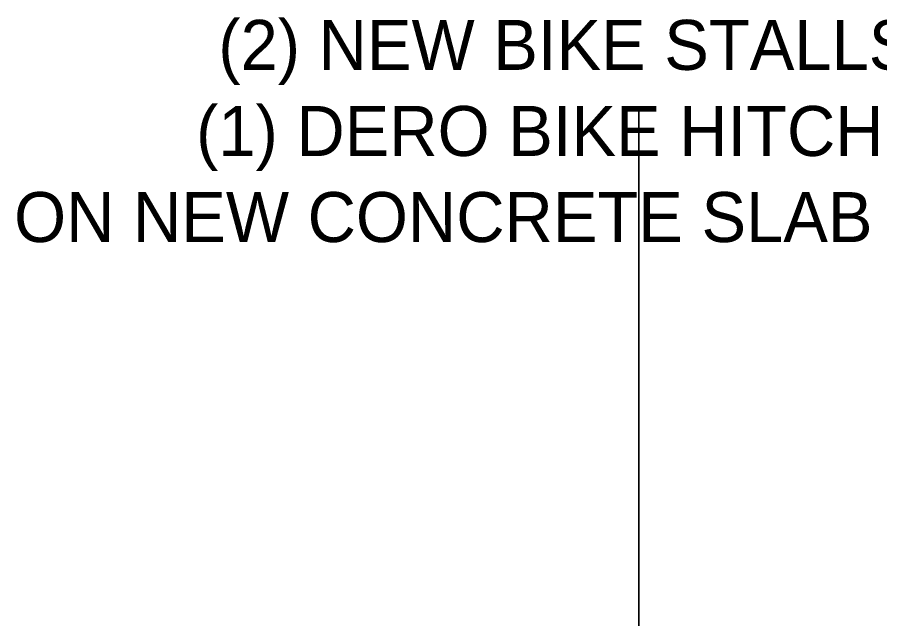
# Model space of a CAD drawing. Header units: inches. Extents: x -180 to 12286, y -2965 to 2717.
# Drawn here: x -180 to 14, y 1279.1 to 1414.5 of the extents above; entities that cross this region are included whole.
import ezdxf

# ---------------------------------------------------------------- set-up
doc = ezdxf.new("R2010")
doc.units = ezdxf.units.IN
doc.header["$MEASUREMENT"] = 0
doc.layers.add('C-TOPO', color=7, linetype='Continuous', lineweight=9)
doc.layers.add('G-ANNO-TEXT-1', color=147, linetype='Continuous', lineweight=9)
doc.styles.add('Century Gothic', font='ufonts.com_century-gothic.ttf', dxfattribs={"height": 11.25})

msp = doc.modelspace()

# ---------------------------------------------------------------- linework, layer by layer
at = {"layer": 'C-TOPO'}
for p, q in [((-40.171, 1267.42), (-40.171, 1393.549)), ((-40.171, 1393.549), (-40.171, 1267.42))]:
    msp.add_line(p, q, dxfattribs=at)

# ---------------------------------------------------------------- texts
at = {"layer": 'G-ANNO-TEXT-1', "char_height": 11.25, "attachment_point": 1, "style": 'Century Gothic'}
for s, insert, width in [('(2) NEW BIKE STALLS', (-134.762, 1413.905), 180.66375), ('(1) DERO BIKE HITCH', (-139.762, 1394.53), 186.72375), ('ON NEW CONCRETE SLAB', (-180.699, 1375.155), 236.34)]:
    msp.add_mtext(s, dxfattribs=dict(at, insert=insert, width=width))

doc.saveas('drawing.dxf')
